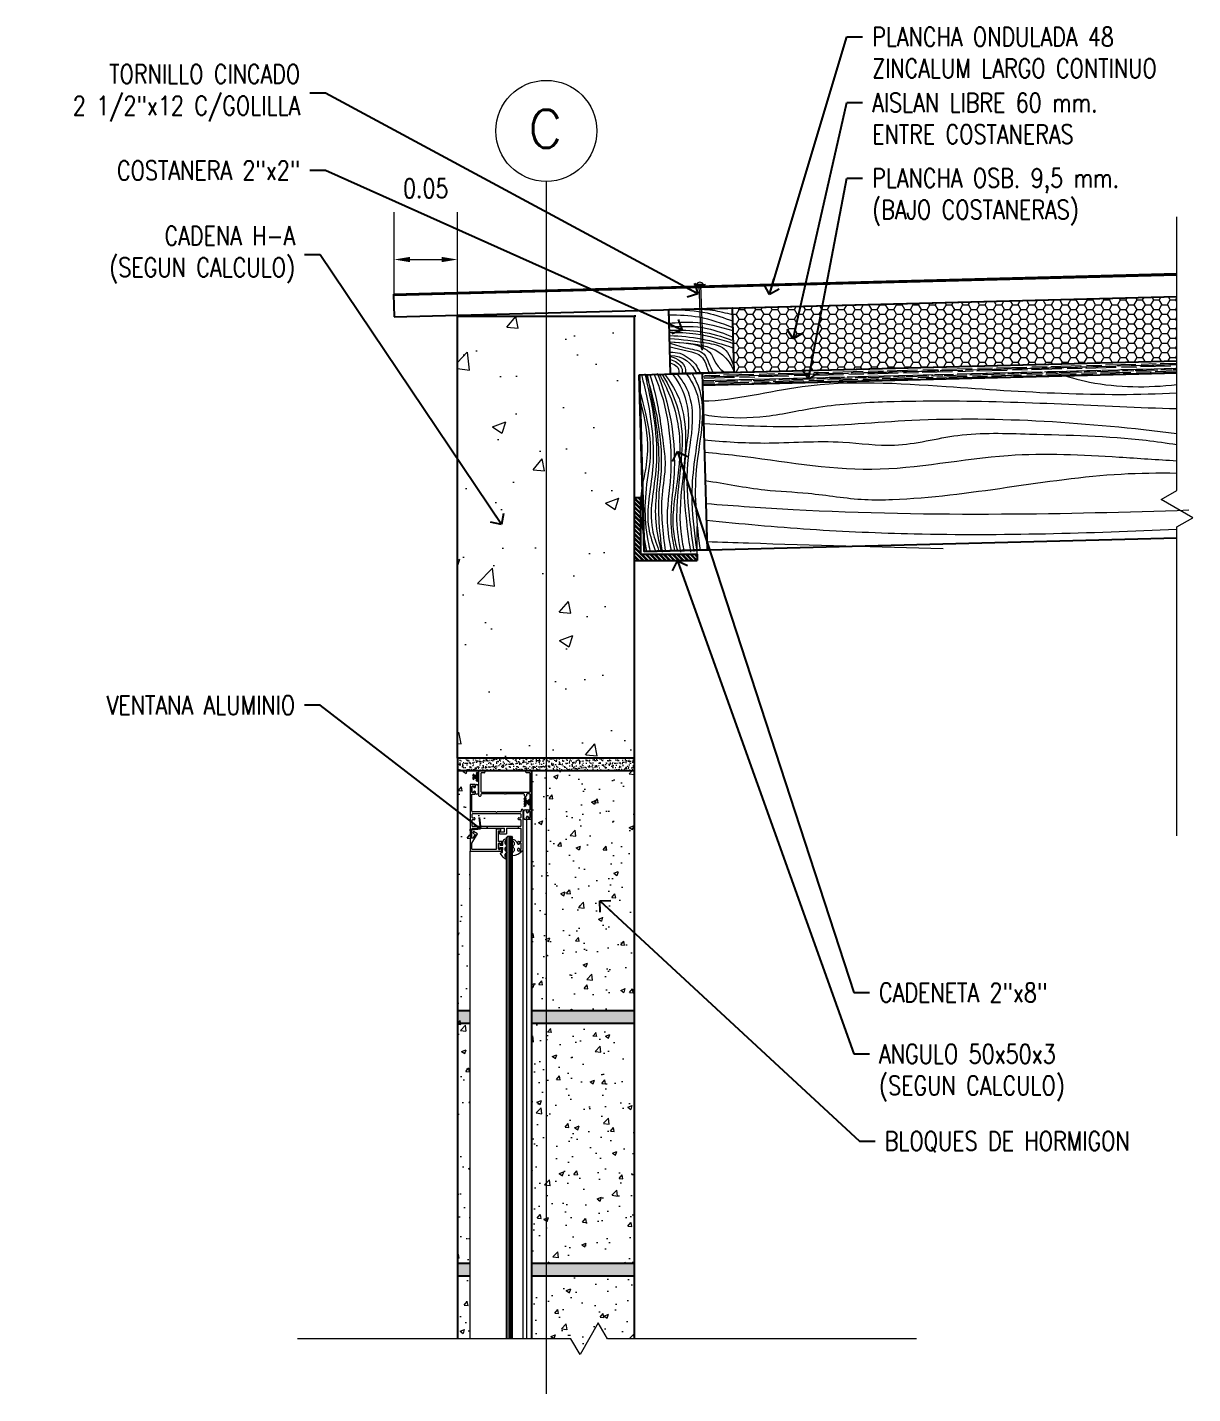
# Model space of a CAD drawing. Header units: metres. Extents: x -40 to 265, y 63 to 163.
# Drawn here: x -34.951 to -34.029, y 94.345 to 95.427 of the extents above; entities that cross this region are included whole.
import ezdxf

# ---------------------------------------------------------------- set-up
doc = ezdxf.new("R2010")
doc.units = ezdxf.units.M
doc.header["$LTSCALE"] = 5
doc.header["$MEASUREMENT"] = 0
doc.linetypes.add('CENTER', pattern=[2, 1.25, -0.25, 0.25, -0.25])
doc.layers.get('0').update_dxf_attribs({"color": 30})
for name, color, linetype, lineweight in [('A-ANNO-DIMS', 3, 'Continuous', 18), ('A-ANNO-SYMB', 3, 'Continuous', 18), ('A-ANNO-TEXT', 3, 'Continuous', 18), ('A-DETL-MBND', 3, 'Continuous', 18), ('A-DETL-MCUT', 4, 'Continuous', 25), ('A-DETL-PATT', 8, 'Continuous', 18)]:
    doc.layers.add(name, color=color, linetype=linetype, lineweight=lineweight)
doc.styles.add('E-ROMANS', font='romans.shx', dxfattribs={"width": 0.8})
doc.dimstyles.new('E-0001_ARW_18', dxfattribs={"dimscale": 0.001, "dimtxt": 1.8, "dimasz": 1.8, "dimexe": 0.9, "dimexo": 0.6, "dimgap": 0.9, "dimtad": 0, "dimdec": 0, "dimlfac": 1000, "dimzin": 0, "dimdsep": 46, "dimtxsty": 'E-ROMANS', "dimblk": 'OPEN90', "dimcen": 0.9, "dimclrd": 256, "dimclre": 256, "dimclrt": 256, "dimadec": 0, "dimazin": 0, "dimtfac": 1, "dimtdec": 0, "dimtmove": 1, "dimatfit": 3, "dimldrblk": 'OPEN90', "dimfxl": 1, "dimtfill": 1, "dimtolj": 1, "dimtzin": 0, "dimarcsym": 0})
pattern_1 = [(50, (0, 30), (0.10758903, -0.00941282), [0.01125, -0.12375]), (355, (0, 30), (-0.0208127, 0.11282882), [0.009, -0.099]), (100.4514, (0.00897, 29.99922), (0.0867764, 0.10341593), [0.00956103, -0.10517132]), (46.1842, (0, 30.03), (0.16008616, -0.02482785), [0.016875, -0.185625]), (96.6356, (0.01334, 30.02793), (0.1401994, 0.14611768), [0.01434154, -0.15775695]), (351.1842, (0, 30.03), (0.1401993, 0.1461178), [0.0135, -0.1485]), (21, (0.015, 30.0225), (0.08953606, -0.06039283), [0.01125, -0.12375]), (326, (0.015, 30.0225), (0.0364973, 0.1087725), [0.009, -0.099]), (71.4514, (0.02246, 30.01747), (0.1260334, 0.04837957), [0.00956103, -0.10517132]), (37.5, (0, 30), (0.001823978, 0.049934078), [0, -0.0978, 0, -0.1005, 0, -0.099375]), (7.5, (0, 30), (0.03946043, 0.059161757), [0, -0.0573, 0, -0.09555, 0, -0.037875]), (327.5, (-0.03345, 30), (0.080073365, -0.00338323), [0, -0.0375, 0, -0.117, 0, -0.15525]), (317.5, (-0.04845, 30), (0.087477925, 0.01501575), [0, -0.04875, 0, -0.0777, 0, -0.11025])]

# ---------------------------------------------------------------- blocks, each defined once
blk = doc.blocks.new('_Open90')
at = {"color": 0, "linetype": 'ByBlock', "lineweight": -2}
for p, q in [((0, 0), (-1, 0)), ((-0.5, 0.5), (0, 0)), ((0, 0), (-0.5, -0.5))]:
    blk.add_line(p, q, dxfattribs=at)

msp = doc.modelspace()

# ---------------------------------------------------------------- hatches: boundary and pattern name
at = {"layer": 'A-DETL-PATT'}
h = msp.add_hatch(dxfattribs=at)
h.set_pattern_fill('HONEY', color=256, scale=0.035, style=0)
h.set_pattern_definition([(0, (-0.0001158, 30.0044547), (0.0065625, 0.00378886113), [0.004375, -0.00875]), (120, (-0.0001158, 30.0044547), (-0.00656249999, 0.00378886115), [0.004375, -0.00875]), (60, (-0.0001158, 30.0044547), (1e-11, 0.00757772227), [-0.00875, 0.004375])])
h.paths.add_polyline_path([(-34.041237, 95.213411), (-34.393192, 95.204288), (-34.391876, 95.153523), (-34.041237, 95.162612)])
h = msp.add_hatch(dxfattribs=at)
h.set_pattern_fill('AR-CONC', color=256, scale=0.015, style=0)
h.set_pattern_definition(pattern_1)
h.paths.add_polyline_path([(-34.610609, 94.847996), (-34.540241, 94.847996), (-34.540241, 95.197996), (-34.610609, 95.197996)])
h = msp.add_hatch(dxfattribs=at)
h.set_pattern_fill('AR-CONC', color=256, scale=0.015, style=0)
h.set_pattern_definition(pattern_1)
h.paths.add_polyline_path([(-34.540241, 94.847996), (-34.470612, 94.847996), (-34.470612, 95.004395), (-34.470727, 95.004395), (-34.470727, 95.054395), (-34.470612, 95.054395), (-34.470612, 95.197996), (-34.540241, 95.197996)])
h = msp.add_hatch(dxfattribs=at)
h.set_pattern_fill('AR-RROOF', color=256, scale=0.003, angle=1.5, style=0)
h.set_pattern_definition([(1.5, (-0.0001158, 30.0044547), (0.0065192075, 0.00317173983), [0.045, -0.006, 0.015, -0.003]), (1.5, (0.0038336, 30.0060586), (-0.003103418, 0.00391010188), [0.009, -0.00099, 0.018, -0.00225]), (1.5, (0.001317, 30.0070431), (0.015542038604, 0.002417671617), [0.024, -0.0042, 0.012, -0.003])])
h.paths.add_polyline_path([(-34.041237, 95.153108), (-34.041237, 95.162612), (-34.416868, 95.152875), (-34.416597, 95.143379)])
h = msp.add_hatch(dxfattribs=at)
h.set_pattern_fill('STEEL', color=256, scale=0.02, style=0)
h.set_pattern_definition([(135, (-68.8542312, 30.0707268), (0.00176776695, 0.00176776695), []), (135, (-68.8542312, 30.0719768), (0.00176776695, 0.00176776695), [])])
h.paths.add_polyline_path([(-34.470727, 95.054395), (-34.465727, 95.054395), (-34.465727, 95.009395), (-34.420727, 95.009395), (-34.420727, 95.004395), (-34.470727, 95.004395)])
h = msp.add_hatch(dxfattribs=at)
h.set_pattern_fill('AR-SAND', color=256, scale=0.002, style=0)
h.set_pattern_definition([(37.5, (0, 30), (-0.00012598672, 0.00385364754), [0, -0.00304, 0, -0.0034, 0, -0.00325]), (7.5, (0, 30), (0.0035395534, 0.00564429213), [0, -0.00164, 0, -0.00274, 0, -0.00105]), (327.5, (-0.00246, 30), (0.00622828372, 1.13181e-05), [0, -0.001, 0, -0.0036, 0, -0.0047]), (317.5, (-0.00246, 30), (0.0060122532, 0.00175535113), [0, -0.0005, 0, -0.00236, 0, -0.0027])])
h.paths.add_polyline_path([(-34.610609, 94.847996), (-34.610609, 94.837996), (-34.540241, 94.837996), (-34.540241, 94.847996)])
h.paths.add_polyline_path([(-34.540241, 94.847996), (-34.540241, 94.837996), (-34.470612, 94.837996), (-34.470612, 94.847996)])
h = msp.add_hatch(dxfattribs=at)
h.set_pattern_fill('AR-CONC', color=256, scale=0.005, style=0)
h.set_pattern_definition([(50, (0, 30), (0.035863009, -0.003137607), [0.00375, -0.04125]), (355, (0, 30), (-0.006937567, 0.037609607), [0.003, -0.033]), (100.4514, (0.00299, 29.99974), (0.028925469, 0.034471977), [0.00318701, -0.035057106]), (46.1842, (0, 30.01), (0.053362052, -0.00827595), [0.005625, -0.061875]), (96.6356, (0.004447, 30.00931), (0.046733135, 0.048705894), [0.004780514, -0.05258565]), (351.1842, (0, 30.01), (0.046733097, 0.04870593), [0.0045, -0.0495]), (21, (0.005, 30.0075), (0.029845353, -0.020130945), [0.00375, -0.04125]), (326, (0.005, 30.0075), (0.012165767, 0.036257502), [0.003, -0.033]), (71.4514, (0.007487, 30.005822), (0.042011131, 0.016126525), [0.00318701, -0.035057106]), (37.5, (0, 30), (0.0006079928, 0.0166446927), [0, -0.0326, 0, -0.0335, 0, -0.033125]), (7.5, (0, 30), (0.013153477, 0.0197205856), [0, -0.0191, 0, -0.03185, 0, -0.012625]), (327.5, (-0.01115, 30), (0.0266911218, -0.0011277436), [0, -0.0125, 0, -0.039, 0, -0.05175]), (317.5, (-0.01615, 30), (0.0291593085, 0.005005249), [0, -0.01625, 0, -0.0259, 0, -0.03675])])
h.paths.add_polyline_path([(-34.600609, 94.837248), (-34.600609, 94.837996), (-34.610609, 94.837996), (-34.610609, 94.647996), (-34.610609, 94.637996), (-34.610609, 94.447996), (-34.600609, 94.447996), (-34.600609, 94.784448), (-34.600609, 94.794649), (-34.598482, 94.794649), (-34.596665, 94.797672), (-34.598505, 94.798777), (-34.597732, 94.800063), (-34.594584, 94.798171), (-34.599082, 94.790686), (-34.599082, 94.785975), (-34.579547, 94.785975), (-34.579547, 94.802534), (-34.598604, 94.802534, 0.41421356), (-34.599082, 94.802057), (-34.599082, 94.795691), (-34.600609, 94.795691)])
h.paths.add_polyline_path([(-34.540241, 94.837996), (-34.551584, 94.837996), (-34.551584, 94.809519), (-34.551631, 94.809519), (-34.551631, 94.794561), (-34.551584, 94.794561), (-34.551584, 94.724068), (-34.551631, 94.724068), (-34.551631, 94.647996), (-34.540241, 94.647996)])
h.paths.add_polyline_path([(-34.600609, 94.437996), (-34.610609, 94.437996), (-34.610609, 94.388499), (-34.600609, 94.388499)])
h.paths.add_polyline_path([(-34.540241, 94.437996), (-34.551631, 94.437996), (-34.551631, 94.388499), (-34.540241, 94.388499)])
h.paths.add_polyline_path([(-34.470612, 94.437996), (-34.540241, 94.437996), (-34.540241, 94.388499), (-34.520728, 94.388499), (-34.513511, 94.375999), (-34.499077, 94.400999), (-34.49186, 94.388499), (-34.470612, 94.388499)])
h.paths.add_polyline_path([(-34.470612, 94.637996), (-34.540241, 94.637996), (-34.540241, 94.447996), (-34.470612, 94.447996)])
h.paths.add_polyline_path([(-34.540241, 94.637996), (-34.551631, 94.637996), (-34.551631, 94.447996), (-34.540241, 94.447996)])
h = msp.add_hatch(dxfattribs=at)
h.set_pattern_fill('AR-CONC', color=256, scale=0.005, style=0)
h.set_pattern_definition([(50, (0, 30), (0.035863009, -0.003137607), [0.00375, -0.04125]), (355, (0, 30), (-0.006937567, 0.037609607), [0.003, -0.033]), (100.4514, (0.00299, 29.99974), (0.028925469, 0.034471977), [0.00318701, -0.035057106]), (46.1842, (0, 30.01), (0.053362052, -0.00827595), [0.005625, -0.061875]), (96.6356, (0.004447, 30.00931), (0.046733135, 0.048705894), [0.004780514, -0.05258565]), (351.1842, (0, 30.01), (0.046733097, 0.04870593), [0.0045, -0.0495]), (21, (0.005, 30.0075), (0.029845353, -0.020130945), [0.00375, -0.04125]), (326, (0.005, 30.0075), (0.012165767, 0.036257502), [0.003, -0.033]), (71.4514, (0.007487, 30.005822), (0.042011131, 0.016126525), [0.00318701, -0.035057106]), (37.5, (0, 30), (0.0006079928, 0.0166446927), [0, -0.0326, 0, -0.0335, 0, -0.033125]), (7.5, (0, 30), (0.013153477, 0.0197205856), [0, -0.0191, 0, -0.03185, 0, -0.012625]), (327.5, (-0.01115, 30), (0.0266911218, -0.0011277436), [0, -0.0125, 0, -0.039, 0, -0.05175]), (317.5, (-0.01615, 30), (0.0291593085, 0.005005249), [0, -0.01625, 0, -0.0259, 0, -0.03675])])
h.paths.add_polyline_path([(-34.470612, 94.837996), (-34.540241, 94.837996), (-34.540241, 94.647996), (-34.470612, 94.647996)])
h = msp.add_hatch(dxfattribs=at)
h.set_pattern_fill('AR-SAND', color=256, scale=0.002, style=0)
h.set_pattern_definition([(37.5, (0, 30), (-0.00012598672, 0.00385364754), [0, -0.00304, 0, -0.0034, 0, -0.00325]), (7.5, (0, 30), (0.0035395534, 0.00564429213), [0, -0.00164, 0, -0.00274, 0, -0.00105]), (327.5, (-0.00246, 30), (0.00622828372, 1.13181e-05), [0, -0.001, 0, -0.0036, 0, -0.0047]), (317.5, (-0.00246, 30), (0.0060122532, 0.00175535113), [0, -0.0005, 0, -0.00236, 0, -0.0027])])
h.paths.add_polyline_path([(-34.600609, 94.647996), (-34.610609, 94.647996), (-34.610609, 94.637996), (-34.600609, 94.637996)])
h.paths.add_polyline_path([(-34.551631, 94.647996), (-34.551631, 94.637996), (-34.540241, 94.637996), (-34.540241, 94.647996)])
h.paths.add_polyline_path([(-34.540241, 94.647996), (-34.540241, 94.637996), (-34.470612, 94.637996), (-34.470612, 94.647996)])
h.paths.add_polyline_path([(-34.551631, 94.447996), (-34.551631, 94.437996), (-34.540241, 94.437996), (-34.540241, 94.447996)])
h.paths.add_polyline_path([(-34.540241, 94.447996), (-34.540241, 94.437996), (-34.470612, 94.437996), (-34.470612, 94.447996)])
h.paths.add_polyline_path([(-34.600609, 94.447996), (-34.610609, 94.447996), (-34.610609, 94.437996), (-34.600609, 94.437996)])

# ---------------------------------------------------------------- linework, layer by layer
for p, q in [((-34.598695, 94.834798), (-34.594057, 94.83016)), ((-34.598368, 94.835737), (-34.594018, 94.831386)), ((-34.596233, 94.834867), (-34.594018, 94.832652)), ((-34.596022, 94.835922), (-34.594018, 94.833917)), ((-34.595719, 94.836884), (-34.594018, 94.835183)), ((-34.594677, 94.837108), (-34.594078, 94.836509)), ((-34.598695, 94.833532), (-34.597074, 94.831911)), ((-34.598695, 94.832267), (-34.597645, 94.831217)), ((-34.596022, 94.83086), (-34.594664, 94.829502)), ((-34.553433, 94.810871), (-34.557784, 94.815221)), ((-34.555568, 94.81174), (-34.557784, 94.813956)), ((-34.555779, 94.810686), (-34.557784, 94.81269)), ((-34.553106, 94.81181), (-34.557744, 94.816447)), ((-34.555779, 94.815748), (-34.557137, 94.817106)), ((-34.553106, 94.813075), (-34.554728, 94.814696)), ((-34.553106, 94.814341), (-34.554156, 94.815391)), ((-34.556082, 94.809723), (-34.557784, 94.811425)), ((-34.557124, 94.8095), (-34.557723, 94.810099))]:
    msp.add_line(p, q)
at = {"layer": 'A-ANNO-DIMS'}
for p, q in [((-34.660609, 95.198698), (-34.660609, 95.280244)), ((-34.610609, 95.198698), (-34.610609, 95.280244)), ((-34.648109, 95.242744), (-34.623109, 95.242744))]:
    msp.add_line(p, q, dxfattribs=at)
for points in [[(-34.648109, 95.244828), (-34.648109, 95.240661), (-34.660609, 95.242744)], [(-34.623109, 95.244828), (-34.623109, 95.240661), (-34.610609, 95.242744)]]:
    msp.add_solid(points, dxfattribs=at)
at = {"layer": 'A-ANNO-SYMB', "linetype": 'CENTER'}
msp.add_line((-34.540241, 95.30458), (-34.540241, 94.344957), dxfattribs=at)
at = {"layer": 'A-ANNO-SYMB'}
for p, q in [((-34.499077, 94.400999), (-34.513511, 94.375999)), ((-34.49186, 94.388499), (-34.499077, 94.400999)), ((-34.520728, 94.388499), (-34.737255, 94.388499)), ((-34.513511, 94.375999), (-34.520728, 94.388499)), ((-34.247347, 94.388499), (-34.49186, 94.388499))]:
    msp.add_line(p, q, dxfattribs=at)
msp.add_circle((-34.540241, 95.34458), 0.04, dxfattribs=at)
at = {"layer": 'A-DETL-MBND'}
for p, q in [((-34.041121, 95.060033), (-34.041121, 95.27656)), ((-34.419547, 95.223029), (-34.419557, 95.223304)), ((-34.4179, 95.223086), (-34.41791, 95.223361)), ((-34.422822, 95.222366), (-34.422841, 95.222915)), ((-34.419528, 95.22248), (-34.417769, 95.172674)), ((-34.41617, 95.173107), (-34.417881, 95.222537)), ((-34.414587, 95.222651), (-34.414606, 95.2232)), ((-34.053621, 95.052816), (-34.041121, 95.060033)), ((-34.028621, 95.038382), (-34.053621, 95.052816)), ((-34.041121, 95.031165), (-34.028621, 95.038382)), ((-34.041121, 94.786652), (-34.041121, 95.031165)), ((-34.593584, 94.818237), (-34.593584, 94.837519)), ((-34.593107, 94.837996), (-34.589289, 94.837996)), ((-34.592057, 94.835991), (-34.592057, 94.821673)), ((-34.589289, 94.836469), (-34.591579, 94.836469)), ((-34.588811, 94.837519), (-34.588811, 94.836946)), ((-34.556357, 94.836946), (-34.556357, 94.837519)), ((-34.55588, 94.837996), (-34.552061, 94.837996)), ((-34.553589, 94.836469), (-34.55588, 94.836469)), ((-34.553111, 94.821673), (-34.553111, 94.835991)), ((-34.551584, 94.837519), (-34.551584, 94.799519)), ((-34.596886, 94.827248), (-34.600609, 94.827248)), ((-34.600609, 94.827248), (-34.600609, 94.785691)), ((-34.599082, 94.821234), (-34.599082, 94.82553)), ((-34.598891, 94.821155), (-34.598891, 94.82545)), ((-34.598604, 94.826007), (-34.598127, 94.826007)), ((-34.598604, 94.825737), (-34.598127, 94.825737)), ((-34.597841, 94.82545), (-34.597841, 94.825355)), ((-34.59765, 94.82553), (-34.59765, 94.825434)), ((-34.597172, 94.824957), (-34.596886, 94.824957)), ((-34.597172, 94.824687), (-34.596886, 94.824687)), ((-34.596409, 94.825434), (-34.596409, 94.826771)), ((-34.596218, 94.825355), (-34.596218, 94.826166)), ((-34.594213, 94.826166), (-34.594213, 94.820439)), ((-34.599082, 94.805962), (-34.599082, 94.819516)), ((-34.599082, 94.819516), (-34.596886, 94.819516)), ((-34.598127, 94.820868), (-34.598604, 94.820868)), ((-34.598127, 94.820757), (-34.598604, 94.820757)), ((-34.597841, 94.82125), (-34.597841, 94.821155)), ((-34.59765, 94.82133), (-34.59765, 94.821234)), ((-34.596886, 94.821918), (-34.597172, 94.821918)), ((-34.596886, 94.821807), (-34.597172, 94.821807)), ((-34.596409, 94.819993), (-34.596409, 94.82133)), ((-34.596218, 94.820439), (-34.596218, 94.82125)), ((-34.592534, 94.81776), (-34.593107, 94.81776)), ((-34.592057, 94.819191), (-34.592057, 94.818237)), ((-34.591579, 94.821196), (-34.553589, 94.821196)), ((-34.573259, 94.819669), (-34.591579, 94.819669)), ((-34.572584, 94.820146), (-34.572922, 94.819808)), ((-34.572247, 94.819808), (-34.572584, 94.820146)), ((-34.55798, 94.819669), (-34.571909, 94.819669)), ((-34.557502, 94.818237), (-34.557502, 94.819191)), ((-34.556452, 94.81776), (-34.557025, 94.81776)), ((-34.555975, 94.819191), (-34.555975, 94.818237)), ((-34.553589, 94.819669), (-34.555498, 94.819669)), ((-34.553111, 94.80725), (-34.553111, 94.819191)), ((-34.599082, 94.80348), (-34.599082, 94.801316)), ((-34.580086, 94.805484), (-34.598604, 94.805484)), ((-34.560613, 94.803957), (-34.598604, 94.803957)), ((-34.579609, 94.805007), (-34.580086, 94.805484)), ((-34.579132, 94.805484), (-34.579609, 94.805007)), ((-34.560613, 94.805484), (-34.579132, 94.805484)), ((-34.560136, 94.806916), (-34.560136, 94.805962)), ((-34.560136, 94.801316), (-34.560136, 94.80348)), ((-34.559086, 94.807393), (-34.559659, 94.807393)), ((-34.558609, 94.774448), (-34.558609, 94.806916)), ((-34.55798, 94.800441), (-34.55798, 94.806169)), ((-34.555975, 94.806169), (-34.555975, 94.805357)), ((-34.555784, 94.805437), (-34.555784, 94.806773)), ((-34.555307, 94.80725), (-34.553111, 94.80725)), ((-34.55502, 94.80496), (-34.555307, 94.80496)), ((-34.555307, 94.804689), (-34.55502, 94.804689)), ((-34.55502, 94.801921), (-34.555307, 94.801921)), ((-34.555307, 94.80181), (-34.55502, 94.80181)), ((-34.554543, 94.805532), (-34.554543, 94.805437)), ((-34.554352, 94.805357), (-34.554352, 94.805453)), ((-34.553589, 94.80601), (-34.554066, 94.80601)), ((-34.554066, 94.805739), (-34.553589, 94.805739)), ((-34.553302, 94.805453), (-34.553302, 94.801157)), ((-34.553111, 94.801237), (-34.553111, 94.805532)), ((-34.553111, 94.801237), (-34.553111, 94.805532)), ((-34.599082, 94.798834), (-34.599082, 94.794538)), ((-34.599082, 94.785691), (-34.599082, 94.792057)), ((-34.598604, 94.800838), (-34.597268, 94.800838)), ((-34.597268, 94.799311), (-34.598604, 94.799311)), ((-34.598604, 94.794061), (-34.560613, 94.794061)), ((-34.598604, 94.792534), (-34.573269, 94.792534)), ((-34.596791, 94.800361), (-34.596791, 94.799788)), ((-34.579547, 94.792041), (-34.576184, 94.792041)), ((-34.579547, 94.775975), (-34.579547, 94.792041)), ((-34.576184, 94.790514), (-34.576184, 94.792041)), ((-34.573269, 94.789685), (-34.573269, 94.792534)), ((-34.571741, 94.792534), (-34.571741, 94.788158)), ((-34.571741, 94.792534), (-34.560613, 94.792534)), ((-34.562427, 94.799788), (-34.562427, 94.800361)), ((-34.562427, 94.794061), (-34.562427, 94.792534)), ((-34.56195, 94.800838), (-34.560613, 94.800838)), ((-34.560613, 94.799311), (-34.56195, 94.799311)), ((-34.560136, 94.794538), (-34.560136, 94.798834)), ((-34.560136, 94.78218), (-34.560136, 94.792057)), ((-34.555975, 94.801253), (-34.555975, 94.800441)), ((-34.555784, 94.799996), (-34.555784, 94.801332)), ((-34.555784, 94.799996), (-34.555784, 94.388499)), ((-34.551584, 94.799519), (-34.555307, 94.799519)), ((-34.554543, 94.801332), (-34.554543, 94.801237)), ((-34.554352, 94.801157), (-34.554352, 94.801253)), ((-34.553589, 94.800871), (-34.554066, 94.800871)), ((-34.554066, 94.80076), (-34.553589, 94.80076)), ((-34.599082, 94.785691), (-34.600609, 94.785691)), ((-34.598482, 94.784649), (-34.600609, 94.784649)), ((-34.600609, 94.784649), (-34.600609, 94.774448)), ((-34.599082, 94.780686), (-34.594584, 94.788171)), ((-34.599082, 94.775975), (-34.599082, 94.780686)), ((-34.597732, 94.790063), (-34.598505, 94.788777)), ((-34.598505, 94.788777), (-34.596665, 94.787672)), ((-34.596665, 94.787672), (-34.598482, 94.784649)), ((-34.594584, 94.788171), (-34.597732, 94.790063)), ((-34.57802, 94.790514), (-34.576184, 94.790514)), ((-34.57802, 94.78218), (-34.57802, 94.790514)), ((-34.575824, 94.78218), (-34.57802, 94.78218)), ((-34.57802, 94.776166), (-34.57802, 94.780462)), ((-34.57802, 94.776166), (-34.57802, 94.780462)), ((-34.577829, 94.776087), (-34.577829, 94.780382)), ((-34.577542, 94.780939), (-34.577065, 94.780939)), ((-34.577542, 94.780668), (-34.577065, 94.780668)), ((-34.577392, 94.788158), (-34.577392, 94.789685)), ((-34.577392, 94.789685), (-34.573269, 94.789685)), ((-34.577392, 94.788158), (-34.571741, 94.788158)), ((-34.576779, 94.780382), (-34.576779, 94.779212)), ((-34.576588, 94.780462), (-34.576588, 94.780366)), ((-34.57611, 94.779889), (-34.575824, 94.779889)), ((-34.575347, 94.780366), (-34.575347, 94.781703)), ((-34.57466, 94.779212), (-34.57466, 94.782307)), ((-34.570678, 94.786284), (-34.571633, 94.78533)), ((-34.571633, 94.388499), (-34.571633, 94.78533)), ((-34.570678, 94.786284), (-34.567814, 94.786284)), ((-34.570411, 94.388499), (-34.570411, 94.786284)), ((-34.569227, 94.388499), (-34.569227, 94.786284)), ((-34.568044, 94.388499), (-34.568044, 94.786284)), ((-34.567814, 94.786284), (-34.56686, 94.78533)), ((-34.56686, 94.388499), (-34.56686, 94.78533)), ((-34.562809, 94.780366), (-34.562809, 94.781703)), ((-34.562332, 94.78218), (-34.560136, 94.78218)), ((-34.562045, 94.779889), (-34.562332, 94.779889)), ((-34.561568, 94.780462), (-34.561568, 94.780366)), ((-34.560613, 94.780939), (-34.561091, 94.780939)), ((-34.560136, 94.776166), (-34.560136, 94.780462)), ((-34.560136, 94.776166), (-34.560136, 94.780462)), ((-34.551584, 94.784561), (-34.551584, 94.724068)), ((-34.600609, 94.774448), (-34.575824, 94.774448)), ((-34.600609, 94.388499), (-34.600609, 94.774448)), ((-34.599082, 94.775975), (-34.579547, 94.775975)), ((-34.577065, 94.7758), (-34.577542, 94.7758)), ((-34.577065, 94.775689), (-34.577542, 94.775689)), ((-34.576779, 94.779212), (-34.57466, 94.779212)), ((-34.576779, 94.777257), (-34.57466, 94.777257)), ((-34.576779, 94.776087), (-34.576779, 94.777257)), ((-34.576588, 94.776262), (-34.576588, 94.776166)), ((-34.575824, 94.776739), (-34.57611, 94.776739)), ((-34.575347, 94.774925), (-34.575347, 94.776262)), ((-34.574783, 94.773382), (-34.57466, 94.777257)), ((-34.562809, 94.774925), (-34.562809, 94.776262)), ((-34.562332, 94.776739), (-34.562045, 94.776739)), ((-34.558609, 94.774448), (-34.562332, 94.774448)), ((-34.561568, 94.776262), (-34.561568, 94.776166)), ((-34.561091, 94.775689), (-34.560613, 94.775689)), ((-34.558609, 94.388499), (-34.558609, 94.774448))]:
    msp.add_line(p, q, dxfattribs=at)
for points in [[(-34.421478, 95.223237), (-34.415988, 95.223427)], [(-34.422841, 95.222915), (-34.414606, 95.2232)], [(-34.422822, 95.222366), (-34.414587, 95.222651)], [(-34.416135, 95.173116), (-34.417769, 95.172674)], [(-34.417769, 95.172674), (-34.416882, 95.171033)], [(-34.416135, 95.173116), (-34.416882, 95.171033)]]:
    msp.add_lwpolyline(points, dxfattribs=at)
for centre, radius, start, end in [((-34.418662, 95.221273), 0.003433, 38.852356, 145.112561), ((-34.593107, 94.837519), 0.000477, 90, 180), ((-34.591579, 94.835991), 0.000477, 90, 180), ((-34.589289, 94.837519), 0.000477, 360, 90), ((-34.589289, 94.836946), 0.000477, 270, 0), ((-34.55588, 94.837519), 0.000477, 90, 180), ((-34.55588, 94.836946), 0.000477, 180, 270), ((-34.553589, 94.835991), 0.000477, 360, 90), ((-34.552061, 94.837519), 0.000477, 360, 90), ((-34.598604, 94.82553), 0.000477, 90, 180), ((-34.598604, 94.82545), 0.000286, 90, 180), ((-34.598127, 94.82553), 0.000477, 0, 90), ((-34.598127, 94.82545), 0.000286, 0, 90), ((-34.597172, 94.825355), 0.000668, 180, 270), ((-34.597172, 94.825434), 0.000477, 180, 270), ((-34.596886, 94.826771), 0.000477, 0, 90), ((-34.596886, 94.825434), 0.000477, 270, 0), ((-34.596886, 94.825355), 0.000668, 270, 0), ((-34.595216, 94.826166), 0.001002, 0, 180), ((-34.598604, 94.821234), 0.000477, 180, 270), ((-34.598604, 94.821155), 0.000286, 180, 270), ((-34.598127, 94.821234), 0.000477, 270, 0), ((-34.598127, 94.821155), 0.000286, 270, 0), ((-34.597172, 94.82125), 0.000668, 90, 180), ((-34.597172, 94.82133), 0.000477, 90, 180), ((-34.596886, 94.82125), 0.000668, 0, 90), ((-34.596886, 94.82133), 0.000477, 0, 90), ((-34.596886, 94.819993), 0.000477, 270, 0), ((-34.595216, 94.820439), 0.001002, 180, 0), ((-34.593107, 94.818237), 0.000477, 180, 270), ((-34.592534, 94.818237), 0.000477, 270, 360), ((-34.591579, 94.821673), 0.000477, 180, 270), ((-34.591579, 94.819191), 0.000477, 90, 180), ((-34.573259, 94.820146), 0.000477, 270, 315), ((-34.571909, 94.820146), 0.000477, 225, 270), ((-34.55798, 94.819191), 0.000477, 0, 90), ((-34.557025, 94.818237), 0.000477, 180, 270), ((-34.556452, 94.818237), 0.000477, 270, 0), ((-34.555498, 94.819191), 0.000477, 90, 180), ((-34.553589, 94.821673), 0.000477, 270, 0), ((-34.553589, 94.819191), 0.000477, 0, 90), ((-34.598604, 94.805962), 0.000477, 180, 270), ((-34.598604, 94.80348), 0.000477, 90, 180), ((-34.560613, 94.805962), 0.000477, 270, 0), ((-34.560613, 94.80348), 0.000477, 0, 90), ((-34.559659, 94.806916), 0.000477, 90, 180), ((-34.559086, 94.806916), 0.000477, 0, 90), ((-34.556977, 94.806169), 0.001002, 0, 180), ((-34.555307, 94.805357), 0.000668, 180, 270), ((-34.555307, 94.801253), 0.000668, 90, 180), ((-34.555307, 94.806773), 0.000477, 90, 180), ((-34.555307, 94.805437), 0.000477, 180, 270), ((-34.555307, 94.801332), 0.000477, 90, 180), ((-34.55502, 94.805437), 0.000477, 270, 0), ((-34.55502, 94.805357), 0.000668, 270, 0), ((-34.55502, 94.801253), 0.000668, 0, 90), ((-34.55502, 94.801332), 0.000477, 0, 90), ((-34.554066, 94.805532), 0.000477, 90, 180), ((-34.554066, 94.805453), 0.000286, 90, 180), ((-34.553589, 94.805532), 0.000477, 360, 90), ((-34.553589, 94.805453), 0.000286, 0, 90), ((-34.598604, 94.801316), 0.000477, 180, 270), ((-34.598604, 94.798834), 0.000477, 90, 180), ((-34.598604, 94.794538), 0.000477, 180, 270), ((-34.598604, 94.792057), 0.000477, 90, 180), ((-34.597268, 94.800361), 0.000477, 0, 90), ((-34.597268, 94.799788), 0.000477, 270, 0), ((-34.56195, 94.800361), 0.000477, 90, 180), ((-34.56195, 94.799788), 0.000477, 180, 270), ((-34.560613, 94.801316), 0.000477, 270, 0), ((-34.560613, 94.798834), 0.000477, 0, 90), ((-34.560613, 94.794538), 0.000477, 270, 0), ((-34.560613, 94.792057), 0.000477, 0, 90), ((-34.556977, 94.800441), 0.001002, 180, 0), ((-34.555307, 94.799996), 0.000477, 180, 270), ((-34.554066, 94.801237), 0.000477, 180, 270), ((-34.554066, 94.801157), 0.000286, 180, 270), ((-34.553589, 94.801237), 0.000477, 270, 0), ((-34.553589, 94.801157), 0.000286, 270, 0), ((-34.577542, 94.780462), 0.000477, 90, 180), ((-34.577542, 94.780382), 0.000286, 90, 180), ((-34.577065, 94.780462), 0.000477, 360, 90), ((-34.577065, 94.780382), 0.000286, 0, 90), ((-34.57611, 94.780366), 0.000477, 180, 270), ((-34.575824, 94.781703), 0.000477, 0, 90), ((-34.575824, 94.780366), 0.000477, 270, 0), ((-34.572109, 94.781095), 0.002824, 80.289396, 154.592532), ((-34.567446, 94.780242), 0.002045, 286.663032, 73.336968), ((-34.562332, 94.781703), 0.000477, 90, 180), ((-34.562332, 94.780366), 0.000477, 180, 270), ((-34.562045, 94.780366), 0.000477, 270, 0), ((-34.561091, 94.780462), 0.000477, 90, 180), ((-34.560613, 94.780462), 0.000477, 360, 90), ((-34.577542, 94.776166), 0.000477, 180, 270), ((-34.577542, 94.776087), 0.000286, 180, 270), ((-34.577065, 94.776166), 0.000477, 270, 0), ((-34.577065, 94.776087), 0.000286, 270, 0), ((-34.57611, 94.776262), 0.000477, 90, 180), ((-34.575824, 94.776262), 0.000477, 0, 90), ((-34.575824, 94.774925), 0.000477, 270, 0), ((-34.567446, 94.775614), 0.002045, 286.663032, 73.336968), ((-34.567722, 94.782241), 0.011328, 274.363712, 316.53353), ((-34.562332, 94.776262), 0.000477, 90, 180), ((-34.562332, 94.774925), 0.000477, 180, 270), ((-34.562045, 94.776262), 0.000477, 0, 90), ((-34.561091, 94.776166), 0.000477, 180, 270), ((-34.560613, 94.776166), 0.000477, 270, 0)]:
    msp.add_arc(centre, radius, start, end, dxfattribs=at)
for points in [[(-34.571633, 94.783017), (-34.573007, 94.782054), (-34.572347, 94.779721), (-34.571633, 94.779062)], [(-34.562669, 94.780029), (-34.563909, 94.781874), (-34.565557, 94.783246), (-34.56686, 94.783246)], [(-34.571633, 94.767499), (-34.574276, 94.769679), (-34.576204, 94.773179), (-34.574783, 94.773382)], [(-34.571633, 94.777692), (-34.573007, 94.776729), (-34.572347, 94.774396), (-34.571633, 94.773737)], [(-34.571633, 94.772773), (-34.573007, 94.771809), (-34.572347, 94.769477), (-34.571633, 94.768817)]]:
    msp.add_spline(points, degree=3, dxfattribs=at)
at = {"layer": 'A-DETL-MCUT'}
for p, q in [((-34.661075, 95.215442), (-34.041121, 95.231552)), ((-34.661049, 95.214442), (-34.041096, 95.230553)), ((-34.661075, 95.215442), (-34.660609, 95.197448)), ((-34.660609, 95.197448), (-34.041121, 95.213546)), ((-34.418159, 95.203641), (-34.041237, 95.213411)), ((-34.469451, 95.197996), (-34.470612, 95.197996)), ((-34.466481, 95.151589), (-34.041236, 95.162612)), ((-34.416843, 95.152875), (-34.041236, 95.162612)), ((-34.466481, 95.151589), (-34.462854, 95.011636)), ((-34.416597, 95.143379), (-34.04099, 95.153115)), ((-34.462854, 95.011636), (-34.041236, 95.022565)), ((-34.610609, 94.847996), (-34.610609, 94.837996)), ((-34.470612, 94.847996), (-34.470612, 94.837996)), ((-34.610609, 94.837996), (-34.610609, 94.647996)), ((-34.470612, 94.837996), (-34.610609, 94.837996)), ((-34.551631, 94.388499), (-34.551631, 94.837725)), ((-34.470612, 94.837996), (-34.470612, 94.647996)), ((-34.600609, 94.647996), (-34.610609, 94.647996)), ((-34.610609, 94.647996), (-34.610609, 94.637996)), ((-34.470612, 94.647996), (-34.552377, 94.647996)), ((-34.470612, 94.647996), (-34.470612, 94.637996)), ((-34.610609, 94.637996), (-34.610609, 94.447996)), ((-34.600609, 94.637996), (-34.610609, 94.637996)), ((-34.470612, 94.637996), (-34.552377, 94.637996)), ((-34.470612, 94.637996), (-34.470612, 94.447996)), ((-34.600609, 94.447996), (-34.610609, 94.447996)), ((-34.610609, 94.447996), (-34.610609, 94.437996)), ((-34.470612, 94.447996), (-34.551631, 94.447996)), ((-34.470612, 94.447996), (-34.470612, 94.437996)), ((-34.600609, 94.437996), (-34.610609, 94.437996)), ((-34.610609, 94.437996), (-34.610609, 94.388499)), ((-34.470612, 94.437996), (-34.551631, 94.437996)), ((-34.470612, 94.437996), (-34.470612, 94.388499))]:
    msp.add_line(p, q, dxfattribs=at)
for points in [[(-34.443178, 95.203098), (-34.393195, 95.204394), (-34.391876, 95.153523), (-34.441859, 95.152227)], [(-34.610609, 95.197996), (-34.470612, 95.197996), (-34.470612, 94.847996), (-34.610609, 94.847996)], [(-34.466851, 95.151579), (-34.416868, 95.152875), (-34.412871, 95.012931), (-34.462854, 95.011636)]]:
    msp.add_lwpolyline(points, close=True, dxfattribs=at)
for points in [[(-34.470727, 95.054395), (-34.465727, 95.054395), (-34.465727, 95.009395), (-34.420727, 95.009395), (-34.420727, 95.004395)], [(-34.470727, 95.054395), (-34.470727, 95.004395), (-34.420727, 95.004395)]]:
    msp.add_lwpolyline(points, dxfattribs=at)
at = {"layer": 'A-DETL-PATT'}
msp.add_line((-34.420727, 95.004395), (-34.420727, 95.031422), dxfattribs=at)
for points in [[(-34.44084, 95.20318), (-34.412914, 95.200438), (-34.392835, 95.194133)], [(-34.425584, 95.203711), (-34.408656, 95.202567), (-34.393012, 95.199205)], [(-34.443036, 95.199017), (-34.419419, 95.197246), (-34.392658, 95.189051)], [(-34.442803, 95.192332), (-34.424292, 95.193142), (-34.392568, 95.186464)], [(-34.442703, 95.189457), (-34.412947, 95.188266), (-34.392389, 95.181307)], [(-34.442554, 95.185177), (-34.421804, 95.183988), (-34.392215, 95.176331)], [(-34.442385, 95.180322), (-34.413487, 95.17681), (-34.399454, 95.172027), (-34.39155, 95.15722)], [(-34.442251, 95.176478), (-34.428158, 95.172505), (-34.4154, 95.167722), (-34.411573, 95.160548), (-34.408533, 95.153386)], [(-34.442006, 95.169449), (-34.434536, 95.168519), (-34.427839, 95.165012), (-34.422257, 95.15991), (-34.418424, 95.153041)], [(-34.441802, 95.163585), (-34.436928, 95.161345), (-34.432782, 95.155924), (-34.432664, 95.152545)], [(-34.464849, 95.151646), (-34.460448, 95.132297), (-34.455972, 95.100739), (-34.456154, 95.076148), (-34.459121, 95.030014), (-34.453859, 95.011788)], [(-34.460483, 95.15167), (-34.454173, 95.117817), (-34.451356, 95.079576), (-34.453659, 95.035223), (-34.449314, 95.01185)], [(-34.458237, 95.151701), (-34.45438, 95.137595), (-34.447665, 95.097077), (-34.446226, 95.080534), (-34.448633, 95.056513), (-34.445979, 95.011543)], [(-34.454882, 95.151747), (-34.450785, 95.141175), (-34.44263, 95.102815), (-34.44191, 95.071408), (-34.444544, 95.034649), (-34.441508, 95.011915)], [(-34.450784, 95.151802), (-34.444463, 95.139675), (-34.434736, 95.099845), (-34.437372, 95.062136), (-34.439678, 95.027482), (-34.436377, 95.012026)], [(-34.446424, 95.151862), (-34.436027, 95.134663), (-34.431305, 95.117983), (-34.433823, 95.027346), (-34.431305, 95.011543)], [(-34.436763, 95.151993), (-34.430675, 95.143475), (-34.424665, 95.119613), (-34.428471, 95.081162), (-34.427212, 95.040249), (-34.423546, 95.011543)], [(-34.424674, 95.152157), (-34.421762, 95.14676), (-34.421569, 95.076369), (-34.418549, 95.012228)], [(-34.466218, 95.132183), (-34.46017, 95.096481), (-34.461968, 95.075277), (-34.465202, 95.057532), (-34.460881, 95.011693)]]:
    msp.add_spline(points, degree=3, dxfattribs=at)
for points in [[(-34.442602, 95.182516), (-34.425409, 95.182207), (-34.409445, 95.17907), (-34.392088, 95.172669)], [(-34.442595, 95.186798), (-34.425189, 95.187505), (-34.409456, 95.185359), (-34.393389, 95.178841)], [(-34.442647, 95.177674), (-34.423011, 95.175726), (-34.400989, 95.177176), (-34.391437, 95.153981)], [(-34.442121, 95.166791), (-34.4318, 95.166342), (-34.425187, 95.161258), (-34.420836, 95.151918)], [(-34.441701, 95.160708), (-34.437864, 95.159307), (-34.435039, 95.157969), (-34.435322, 95.152687)]]:
    msp.add_open_spline(points, degree=3, dxfattribs=at)
for points, knots in [([(-34.442153, 95.173663), (-34.434458, 95.171191), (-34.421997, 95.170315), (-34.414922, 95.163623), (-34.413124, 95.157258), (-34.410972, 95.152322)], [0, 0, 0, 0, 0.0277931218, 0.0277931218, 0.0441787612, 0.0441787612, 0.0441787612, 0.0441787612]), ([(-34.441574, 95.177571), (-34.432941, 95.176293), (-34.422568, 95.177625), (-34.40708, 95.1671), (-34.40829, 95.159487), (-34.399035, 95.153277)], [0, 0, 0, 0, 0.027455115, 0.027455115, 0.0441787612, 0.0441787612, 0.0441787612, 0.0441787612]), ([(-34.441887, 95.166049), (-34.436929, 95.164633), (-34.430871, 95.161499), (-34.429875, 95.154522), (-34.429955, 95.153379), (-34.430007, 95.152403)], [0, 0, 0, 0, 0.012691274, 0.012691274, 0.0155692558, 0.0155692558, 0.0155692558, 0.0155692558]), ([(-34.46226, 95.152263), (-34.456896, 95.129773), (-34.452078, 95.106572), (-34.453802, 95.064407), (-34.459507, 95.04592), (-34.455205, 95.023678), (-34.453303, 95.018232), (-34.451349, 95.01267)], [0, 0, 0, 0, 0.069385333, 0.069385333, 0.12403298, 0.12403298, 0.141507499, 0.141507499, 0.141507499, 0.141507499]), ([(-34.460794, 95.150964), (-34.452583, 95.122473), (-34.446513, 95.093983), (-34.452705, 95.046881), (-34.45094, 95.028727), (-34.448617, 95.011194)], [0, 0, 0, 0, 0.088864709, 0.088864709, 0.141488903, 0.141488903, 0.141488903, 0.141488903]), ([(-34.452415, 95.152745), (-34.442837, 95.12908), (-34.438111, 95.102679), (-34.439582, 95.058694), (-34.443324, 95.041419), (-34.440309, 95.020239), (-34.439602, 95.01633), (-34.43889, 95.012389)], [0, 0, 0, 0, 0.076547146, 0.076547146, 0.129816529, 0.129816529, 0.141758661, 0.141758661, 0.141758661, 0.141758661]), ([(-34.44863, 95.151832), (-34.437214, 95.133923), (-34.432161, 95.115605), (-34.433356, 95.076544), (-34.43753, 95.056462), (-34.436848, 95.027796), (-34.435458, 95.019296), (-34.433921, 95.011055)], [0, 0, 0, 0, 0.059516577, 0.059516577, 0.119033153, 0.119033153, 0.14410631, 0.14410631, 0.14410631, 0.14410631]), ([(-34.440407, 95.151943), (-34.42737, 95.135804), (-34.426256, 95.117916), (-34.431234, 95.081667), (-34.432148, 95.062613), (-34.429179, 95.033009), (-34.427675, 95.022082), (-34.426183, 95.011182)], [0, 0, 0, 0, 0.055268183, 0.055268183, 0.110536367, 0.110536367, 0.143587006, 0.143587006, 0.143587006, 0.143587006]), ([(-34.429236, 95.152095), (-34.417918, 95.137415), (-34.417396, 95.122314), (-34.422596, 95.086557), (-34.425706, 95.067798), (-34.424503, 95.037235), (-34.422838, 95.024518), (-34.421188, 95.011883)], [0, 0, 0, 0, 0.051713672, 0.051713672, 0.103427344, 0.103427344, 0.142215059, 0.142215059, 0.142215059, 0.142215059]), ([(-34.137059, 95.152823), (-34.128132, 95.15022), (-34.096759, 95.141072), (-34.064456, 95.141303), (-34.041121, 95.143713)], [0, 0, 0, 0, 0.0277661724, 0.0975813625, 0.0975813625, 0.0975813625, 0.0975813625]), ([(-34.4663, 95.138231), (-34.459116, 95.114206), (-34.455895, 95.094566), (-34.462587, 95.056265), (-34.463395, 95.03886), (-34.459308, 95.017408), (-34.45879, 95.014815), (-34.458271, 95.012214)], [0, 0, 0, 0, 0.05688867, 0.05688867, 0.11377734, 0.11377734, 0.121570666, 0.121570666, 0.121570666, 0.121570666]), ([(-34.416425, 95.130776), (-34.390403, 95.131305), (-34.326159, 95.149206), (-34.201116, 95.140743), (-34.101742, 95.133728), (-34.041237, 95.137339)], [0.053048306, 0.053048306, 0.053048306, 0.053048306, 0.132088344, 0.246133606, 0.428410275, 0.428410275, 0.428410275, 0.428410275]), ([(-34.415932, 95.120121), (-34.412996, 95.119608), (-34.396579, 95.117051), (-34.365526, 95.117261), (-34.32092, 95.127896), (-34.227121, 95.133043), (-34.133038, 95.128501), (-34.05623, 95.125058), (-34.041237, 95.12479)], [0.053269073, 0.053269073, 0.053269073, 0.053269073, 0.062213592, 0.103138904, 0.145211781, 0.199409188, 0.383885517, 0.428722724, 0.428722724, 0.428722724, 0.428722724]), ([(-34.41573, 95.113041), (-34.389072, 95.11138), (-34.334083, 95.108726), (-34.20921, 95.121032), (-34.111125, 95.113645), (-34.041237, 95.105144)], [0.052552896, 0.052552896, 0.052552896, 0.052552896, 0.132628143, 0.21742194, 0.427879463, 0.427879463, 0.427879463, 0.427879463]), ([(-34.41536, 95.100085), (-34.399527, 95.0985), (-34.36295, 95.096127), (-34.312622, 95.100611), (-34.261218, 95.092717), (-34.212699, 95.106648), (-34.145787, 95.103893), (-34.087839, 95.103196), (-34.049315, 95.09754), (-34.041237, 95.096274)], [0.052941498, 0.052941498, 0.052941498, 0.052941498, 0.100650833, 0.163058135, 0.20385311, 0.254632344, 0.311392648, 0.403741615, 0.428265447, 0.428265447, 0.428265447, 0.428265447]), ([(-34.415078, 95.090209), (-34.406593, 95.089498), (-34.362395, 95.085208), (-34.282293, 95.069218), (-34.181685, 95.091647), (-34.100805, 95.087362), (-34.056412, 95.084389), (-34.041237, 95.083446)], [0.052918072, 0.052918072, 0.052918072, 0.052918072, 0.078450538, 0.185957012, 0.294549251, 0.382412445, 0.428042406, 0.428042406, 0.428042406, 0.428042406]), ([(-34.414437, 95.067787), (-34.398703, 95.065508), (-34.371787, 95.059672), (-34.329321, 95.058363), (-34.295934, 95.052209), (-34.212707, 95.053308), (-34.131008, 95.073011), (-34.055893, 95.073981), (-34.041237, 95.073682)], [0.053228453, 0.053228453, 0.053228453, 0.053228453, 0.100951911, 0.135377093, 0.180451687, 0.202278529, 0.38456204, 0.428684645, 0.428684645, 0.428684645, 0.428684645]), ([(-34.413917, 95.049553), (-34.390866, 95.047781), (-34.313005, 95.042332), (-34.185399, 95.040199), (-34.08103, 95.042795), (-34.031591, 95.044484)], [0.053561233, 0.053561233, 0.053561233, 0.053561233, 0.122913969, 0.287722684, 0.436121553, 0.436121553, 0.436121553, 0.436121553]), ([(-34.41354, 95.036362), (-34.386228, 95.033602), (-34.331522, 95.028608), (-34.207298, 95.023346), (-34.110529, 95.02611), (-34.041237, 95.029327)], [0.053895715, 0.053895715, 0.053895715, 0.053895715, 0.136238587, 0.21870212, 0.426676756, 0.426676756, 0.426676756, 0.426676756]), ([(-34.413058, 95.019505), (-34.402112, 95.019128), (-34.339829, 95.017038), (-34.27753, 95.015423), (-34.22618, 95.014093)], [0.053846113, 0.053846113, 0.053846113, 0.053846113, 0.086703175, 0.240803039, 0.240803039, 0.240803039, 0.240803039])]:
    msp.add_open_spline(points, degree=3, knots=knots, dxfattribs=at)

# ---------------------------------------------------------------- texts
at = {"layer": 'A-ANNO-TEXT', "style": 'E-ROMANS'}
msp.add_text('C', height=0.03, dxfattribs=at).set_placement((-34.554479, 95.331223))
at = {"layer": 'A-ANNO-TEXT', "char_height": 0.015, "style": 'E-ROMANS'}
for s, insert, attachment_point in [('PLANCHA ONDULADA 48\\PZINCALUM LARGO CONTINUO', (-34.282353, 95.426547), 1), ('TORNILLO CINCADO\\P 2 1/2"x12 C/GOLILLA ', (-34.735009, 95.374539), 6), ('AISLAN LIBRE 60 mm.\\PENTRE COSTANERAS', (-34.282353, 95.374425), 1), ('COSTANERA 2"x2"', (-34.735009, 95.313255), 6), ('PLANCHA OSB. 9,5 mm.\\P(BAJO COSTANERAS)', (-34.282353, 95.314773), 1), ('\\A1;0.05', (-34.635609, 95.298994), 5), ('CADENA H-A \\P(SEGUN CALCULO)', (-34.739098, 95.246525), 6), ('VENTANA ALUMINIO', (-34.739098, 94.889977), 6), ('CADENETA 2"x8"', (-34.276893, 94.669983), 1), ('ANGULO 50x50x3\\P(SEGUN CALCULO)', (-34.276893, 94.621417), 1), ('BLOQUES DE HORMIGON', (-34.272387, 94.552461), 1)]:
    msp.add_mtext(s, dxfattribs=dict(at, insert=insert, attachment_point=attachment_point))

# ---------------------------------------------------------------- leaders
at = {"layer": 'A-ANNO-SYMB', "annotation_type": 0, "has_hookline": 1}
for points, hookline_direction, text_width in [([(-34.363604, 95.215145), (-34.302353, 95.419047), (-34.289853, 95.419047)], 0, 0.252571), ([(-34.420369, 95.215544), (-34.715009, 95.374539), (-34.727509, 95.374539)], 1, 0.216), ([(-34.344741, 95.179833), (-34.302353, 95.366925), (-34.289853, 95.366925)], 0, 0.204), ([(-34.432636, 95.186946), (-34.715009, 95.313255), (-34.727509, 95.313255)], 1, 0.158857), ([(-34.332748, 95.148011), (-34.302353, 95.307273), (-34.289853, 95.307273)], 0, 0.221143), ([(-34.575752, 95.033057), (-34.719098, 95.246525), (-34.731598, 95.246525)], 1, 0.161714), ([(-34.436446, 95.090786), (-34.296893, 94.662483), (-34.284393, 94.662483)], 0, 0.145714), ([(-34.436446, 95.004184), (-34.296893, 94.613917), (-34.284393, 94.613917)], 0, 0.161714), ([(-34.592294, 94.79221), (-34.719098, 94.889977), (-34.731598, 94.889977)], 1, 0.166286), ([(-34.497891, 94.735002), (-34.292387, 94.544961), (-34.279887, 94.544961)], 0, 0.216571)]:
    msp.add_leader(points, dimstyle='E-0001_ARW_18', override={"dimscale": 1, "dimtxt": 0.015, "dimasz": 0.0125, "dimexe": 0.0375, "dimexo": 0.00125, "dimgap": 0.0075, "dimtad": 0, "dimtxsty": 'E-ROMANS', "dimcen": 0.5, "dimclrd": 1, "dimclre": 1, "dimclrt": 2, "dimtfac": 0.5, "dimtofl": 0, "dimtmove": 2}, dxfattribs=dict(at, hookline_direction=hookline_direction, text_width=text_width))

doc.saveas('drawing.dxf')
